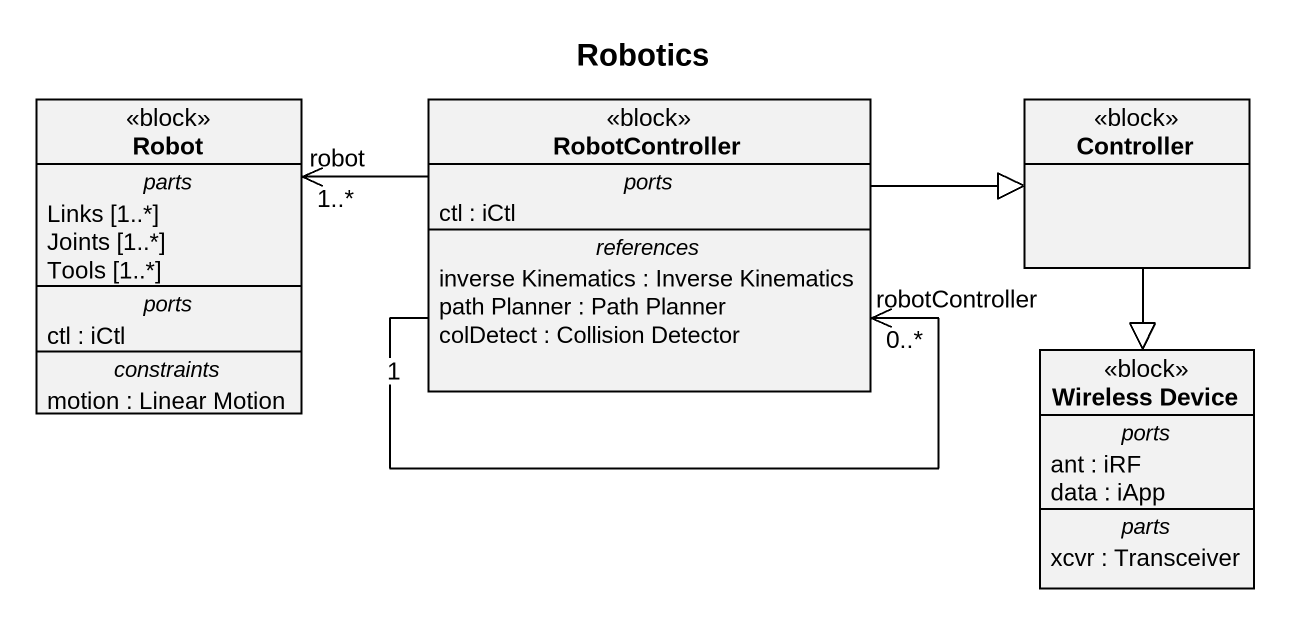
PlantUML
@startuml
title Robotics
hide circle
hide empty members
class Robot <<block>> {
  -- parts --
  Links [1..*]
  Joints [1..*]
  Tools [1..*]
  -- ports --
  ctl : iCtl
  -- constraints --
  motion : Linear Motion
}
class RobotController <<block>> {
  -- ports --
  ctl : iCtl
  -- references --
  inverse Kinematics : Inverse Kinematics
  path Planner : Path Planner
  colDetect : Collision Detector
}
class Controller <<block>>
class "Wireless Device" as Wireless_Device <<block>> {
  -- ports --
  ant : iRF
  data : iApp
  -- parts --
  xcvr : Transceiver
}
RobotController -left-> "robot\n1..*" Robot
RobotController "1" --> "robotController\n0..*" RobotController
RobotController -right-|> Controller
Controller --|> Wireless_Device
@enduml
